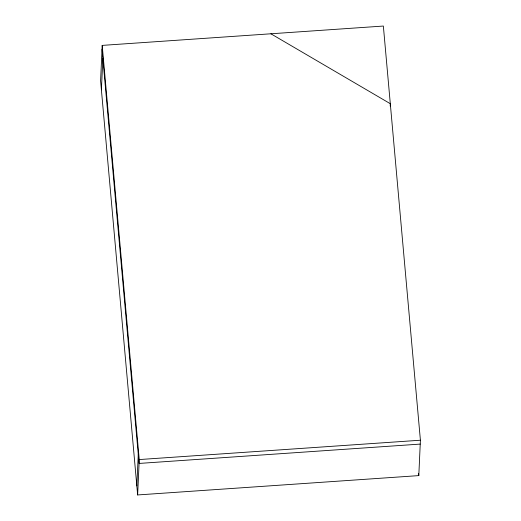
<?xml version="1.0" encoding="UTF-8"?>
<svg xmlns="http://www.w3.org/2000/svg" width="521" height="521" viewBox="0 0 521 521"><rect width="100%" height="100%" fill="white"/><g stroke="black" fill="none" stroke-linecap="round" stroke-linejoin="round"><path stroke-width="0.78" d="M102.201 45.392L100.592 80.781L137.642 494.95L418.799 475.608L420.408 440.219L383.358 26.05L102.201 45.392L139.25 459.561L137.642 494.95M101.406 89.84L102.839 58.326M136.834 485.891L138.267 454.371M390.196 106.03L390.301 103.705L270.894 33.787M139.25 459.561L420.408 440.219M420.232 444.087L139.074 463.436L102.025 49.267M418.597 473.342L418.799 475.608"/></g></svg>
